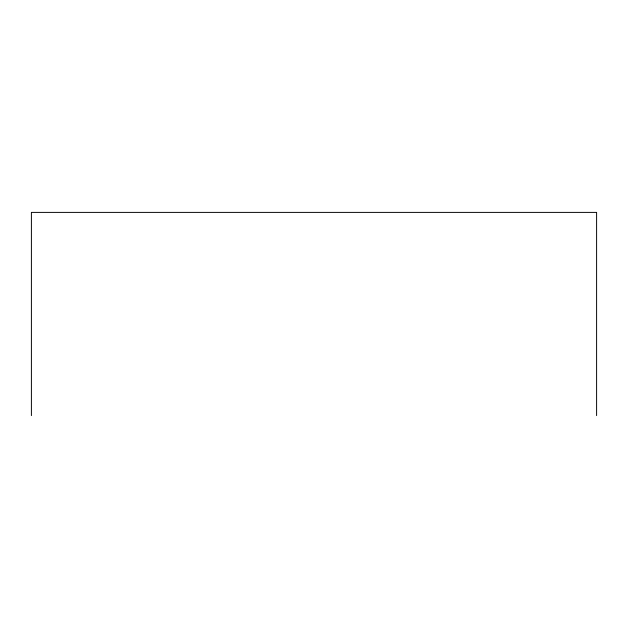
<?xml version="1.0" encoding="UTF-8"?>
<svg xmlns="http://www.w3.org/2000/svg" width="628" height="628" viewBox="0 0 628 628"><rect width="100%" height="100%" fill="white"/><g stroke="black" fill="none" stroke-linecap="round" stroke-linejoin="round"><path stroke-width="0.94" d="M596.6 415.603L596.6 212.397L31.4 212.397L31.4 415.603"/></g></svg>
